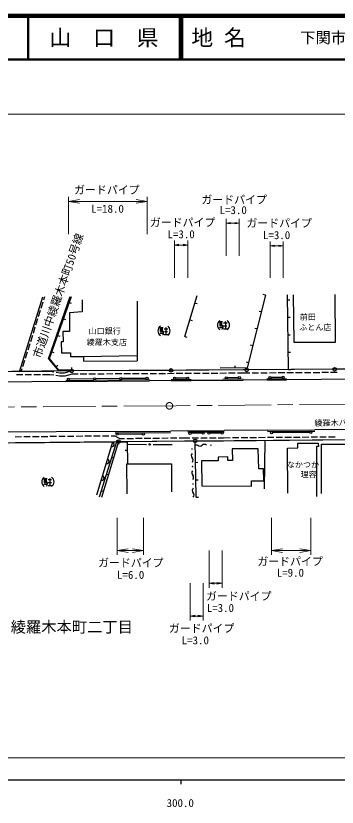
# Model space of a CAD drawing. Units: millimetres at full size, sheet at 1:1000; details may follow other scales. Extents: x 40000 to 680000, y 20000 to 380000.
# Drawn here: x 330183 to 403786, y 198715 to 380000 of the extents above; entities that cross this region are included whole.
import ezdxf
from ezdxf.enums import TextEntityAlignment as Align

# ---------------------------------------------------------------- set-up
doc = ezdxf.new("R2010")
doc.units = ezdxf.units.MM
doc.header["$LTSCALE"] = 1000
doc.linetypes.add('CHAIN', pattern=[18.5, 12, -1.5, 3.5, -1.5])
for name, color, linetype, lineweight in [('M-BGD', 7, 'Continuous', 25), ('M-BMK', 2, 'CHAIN', 13), ('M-BMK-HTXT', 7, 'Continuous', 13), ('M-BMK-ROW', 30, 'Continuous', 25), ('M-STR-HTXT', 7, 'Continuous', 13), ('M-STR-STRC', 7, 'Continuous', 25), ('M-TTL', 2, 'Continuous', 140), ('M-TTL-BAND', 7, 'Continuous', 25), ('M-TTL-LINE', 7, 'Continuous', 50)]:
    doc.layers.add(name, color=color, linetype=linetype, lineweight=lineweight)
doc.layers.add('M-TTL-TXT', color=7, linetype='Continuous')
doc.styles.add('ＭＳ ゴシック', font='')
doc.styles.get('ＭＳ ゴシック').set_extended_font_data('MS Gothic')

# ---------------------------------------------------------------- blocks, each defined once
blk = doc.blocks.new('open_arrow')
at = {"color": 0, "linetype": 'Continuous', "lineweight": -2}
blk.add_lwpolyline([(7.5, 1.25), (0, 0), (7.5, -1.25)], dxfattribs=at)

msp = doc.modelspace()

# ---------------------------------------------------------------- linework, layer by layer
at = {"layer": 'M-BGD'}
for p, q in [((331004, 298482), (336405, 315634)), ((336599, 314946), (336826, 315668)), ((337657, 301454), (342640, 315684)), ((368887, 306560), (371755, 315916)), ((387350, 316041), (386865, 316161)), ((392655, 298951), (392426, 316081)), ((393723, 316091), (393868, 305251)), ((403437, 305256), (403291, 316168)), ((335998, 313038), (336449, 314469)), ((342424, 314343), (342895, 314176)), ((345374, 314905), (345394, 312186)), ((357944, 314601), (358000, 300968)), ((371232, 314209), (371710, 314062)), ((392441, 314950), (392941, 314956)), ((335397, 311131), (335848, 312561)), ((345394, 312186), (342442, 311976)), ((342442, 311976), (342443, 307719)), ((386385, 312159), (385900, 312280)), ((334797, 309223), (335247, 310654)), ((341095, 310570), (341567, 310404)), ((370059, 310385), (370537, 310238)), ((378070, 310005), (378245, 309711)), ((392495, 310950), (392995, 310957)), ((334196, 307315), (334647, 308746)), ((363327, 308611), (363913, 308611)), ((363327, 307673), (363327, 308611)), ((363327, 308320), (363858, 308320)), ((363625, 308611), (363625, 307673)), ((364155, 308320), (364970, 308320)), ((364155, 308320), (364976, 308320)), ((364446, 308675), (364621, 308381)), ((364559, 308320), (364559, 306968)), ((376954, 308767), (376837, 308477)), ((376952, 309941), (377537, 309941)), ((376952, 309003), (376952, 309941)), ((376952, 309650), (377482, 309650)), ((376952, 309355), (377479, 309355)), ((377660, 309003), (376952, 309003)), ((377072, 308768), (377132, 308477)), ((377248, 308767), (377307, 308478)), ((377249, 309941), (377249, 309003)), ((377365, 308767), (377483, 308532)), ((377369, 308301), (377479, 308240)), ((377479, 308240), (377602, 308408)), ((377602, 308408), (377660, 308699)), ((377660, 308699), (377660, 309003)), ((377776, 308298), (378591, 308298)), ((377779, 309650), (378594, 309650)), ((377779, 309650), (378601, 309650)), ((377838, 309003), (378536, 309003)), ((378184, 309650), (378184, 308298)), ((385419, 308277), (384934, 308398)), ((333596, 305408), (334046, 306838)), ((339767, 306797), (340238, 306631)), ((342443, 307719), (340973, 307689)), ((340973, 307689), (341026, 305331)), ((363330, 307437), (363213, 307147)), ((363327, 308026), (363854, 308026)), ((364035, 307673), (363327, 307673)), ((363447, 307439), (363508, 307147)), ((363624, 307437), (363682, 307148)), ((363741, 307437), (363858, 307202)), ((363744, 306972), (363854, 306910)), ((363854, 306910), (363977, 307078)), ((363977, 307078), (364035, 307369)), ((364035, 307369), (364035, 307673)), ((364152, 306968), (364967, 306968)), ((364213, 307673), (364912, 307673)), ((368887, 306560), (369365, 306414)), ((392548, 306950), (393048, 306957)), ((332995, 303500), (333445, 304931)), ((341026, 305331), (340569, 305315)), ((340569, 305315), (340628, 302767)), ((393868, 305251), (403437, 305256)), ((332394, 301592), (332845, 303023)), ((338438, 303024), (338910, 302858)), ((340628, 302767), (342706, 302801)), ((342706, 302801), (342693, 301932)), ((384453, 304395), (383968, 304516)), ((392602, 302951), (393102, 302957)), ((331794, 299685), (332244, 301115)), ((337657, 301454), (340051, 298583)), ((342693, 301932), (345656, 301976)), ((345656, 301976), (357995, 302160)), ((345656, 301976), (345706, 300869)), ((345706, 300869), (358000, 300968)), ((331416, 298486), (331643, 299208)), ((339393, 299644), (339782, 299958)), ((343014, 298932), (343001, 299432)), ((380416, 299310), (380413, 299810)), ((383488, 300514), (383003, 300635)), ((338068, 298540), (300046, 298228)), ((331808, 297739), (330308, 297727)), ((333808, 297755), (332308, 297743)), ((335808, 297772), (334308, 297759)), ((338009, 297790), (336308, 297776)), ((338852, 297649), (338009, 297790)), ((338913, 298399), (338068, 298540)), ((340189, 297426), (339346, 297567)), ((340251, 298176), (339406, 298317)), ((341372, 297426), (340189, 297426)), ((341271, 298176), (340251, 298176)), ((342977, 298645), (341271, 298176)), ((343080, 297896), (341372, 297426)), ((382278, 298876), (342977, 298645)), ((344432, 297904), (343080, 297896)), ((346432, 297916), (344932, 297907)), ((348432, 297927), (346932, 297919)), ((350432, 297939), (348932, 297930)), ((352432, 297951), (350932, 297942)), ((354432, 297963), (352932, 297954)), ((356432, 297974), (354932, 297966)), ((358432, 297986), (356932, 297977)), ((360432, 297998), (358932, 297989)), ((362431, 298010), (360931, 298001)), ((364431, 298022), (362931, 298013)), ((366431, 298033), (364931, 298024)), ((368431, 298045), (366931, 298036)), ((370431, 298057), (368931, 298048)), ((372431, 298069), (370931, 298060)), ((374431, 298080), (372931, 298071)), ((376431, 298092), (374931, 298083)), ((378431, 298104), (376931, 298095)), ((380431, 298116), (378931, 298107)), ((382283, 298126), (380931, 298119)), ((405769, 299045), (382278, 298876)), ((383779, 298137), (382283, 298126)), ((385779, 298152), (384279, 298141)), ((387779, 298166), (386279, 298155)), ((389779, 298180), (388279, 298170)), ((391779, 298195), (390279, 298184)), ((393779, 298209), (392279, 298198)), ((392655, 298951), (393155, 298958)), ((395779, 298224), (394279, 298213)), ((397778, 298238), (396279, 298227)), ((399778, 298252), (398278, 298241)), ((401778, 298267), (400278, 298256)), ((403778, 298281), (402278, 298270)), ((341635, 296459), (360826, 296655)), ((365797, 296679), (370361, 296712)), ((377581, 296743), (382229, 296805)), ((387667, 296855), (392196, 296882)), ((369587, 284665), (377939, 284716)), ((387860, 284811), (398645, 284876)), ((330004, 283590), (331504, 283605)), ((332004, 283610), (333504, 283626)), ((334004, 283631), (335504, 283646)), ((336004, 283651), (337504, 283666)), ((338004, 283671), (339503, 283686)), ((340003, 283691), (341503, 283706)), ((342003, 283711), (343503, 283726)), ((344003, 283731), (345503, 283746)), ((346003, 283751), (347503, 283767)), ((348003, 283772), (349503, 283787)), ((350003, 283792), (351503, 283807)), ((352003, 283812), (352809, 283820)), ((353891, 283177), (352809, 283820)), ((352902, 284472), (365593, 284566)), ((353891, 283177), (355099, 283189)), ((355599, 283195), (357099, 283210)), ((357599, 283216), (359099, 283232)), ((359599, 283237), (361099, 283253)), ((361599, 283258), (363099, 283274)), ((363599, 283279), (365099, 283295)), ((365599, 283300), (367099, 283316)), ((367599, 283321), (368807, 283334)), ((368807, 283334), (370041, 283337)), ((370541, 283339), (372041, 283343)), ((372541, 283344), (374041, 283349)), ((374541, 283350), (376041, 283354)), ((376541, 283356), (377775, 283359)), ((377775, 283359), (379296, 283372)), ((377781, 282659), (425321, 283071)), ((379796, 283377), (381296, 283390)), ((381796, 283394), (383296, 283407)), ((383796, 283411), (385296, 283424)), ((385796, 283429), (387295, 283442)), ((387795, 283446), (389295, 283459)), ((389795, 283463), (391295, 283476)), ((391795, 283481), (393295, 283494)), ((393795, 283498), (395295, 283511)), ((395795, 283515), (397295, 283528)), ((397795, 283533), (399295, 283546)), ((399795, 283550), (401295, 283563)), ((401795, 283567), (403295, 283580)), ((328712, 282177), (352823, 282420)), ((348760, 270294), (352380, 282416)), ((349380, 269783), (353313, 282496)), ((353714, 282475), (349775, 269650)), ((353714, 282475), (353236, 282622)), ((353674, 282343), (353682, 281843)), ((353899, 282477), (368814, 282634)), ((355712, 281836), (360112, 281813)), ((361612, 281805), (366012, 281781)), ((368814, 282634), (377781, 282659)), ((371515, 269709), (371259, 282641)), ((371277, 281707), (371777, 281717)), ((387155, 271676), (387303, 282742)), ((392409, 280950), (394788, 281024)), ((394788, 281024), (394809, 282107)), ((394809, 282107), (399467, 282112)), ((399498, 281358), (399024, 281341)), ((399024, 281341), (399027, 269855)), ((399467, 282112), (399498, 281358)), ((400175, 281836), (407299, 281871)), ((400218, 270546), (400175, 281836)), ((355726, 280412), (355226, 280407)), ((385722, 280833), (379757, 280833)), ((379757, 280833), (379783, 278116)), ((385820, 276191), (385722, 280833)), ((392472, 270669), (392409, 280950)), ((352540, 278651), (352062, 278798)), ((371356, 277708), (371856, 277718)), ((376552, 278066), (372690, 278032)), ((372690, 278032), (372761, 272330)), ((376562, 278900), (376552, 278066)), ((378753, 278943), (376562, 278900)), ((378765, 278144), (378753, 278943)), ((379783, 278116), (378765, 278144)), ((355685, 270516), (355643, 277363)), ((355643, 277363), (365870, 277338)), ((365870, 277338), (365820, 270980)), ((386876, 276197), (385820, 276191)), ((386977, 273451), (386876, 276197)), ((336741, 274045), (337326, 274045)), ((336741, 273107), (336741, 274045)), ((336741, 273754), (337271, 273754)), ((337038, 274045), (337038, 273107)), ((337568, 273754), (338383, 273754)), ((337568, 273754), (338390, 273754)), ((337859, 274110), (338034, 273815)), ((337973, 273754), (337973, 272403)), ((351365, 274827), (350887, 274974)), ((336743, 272871), (336626, 272581)), ((336741, 273460), (337268, 273460)), ((337449, 273107), (336741, 273107)), ((336861, 272873), (336921, 272581)), ((337037, 272871), (337096, 272583)), ((337154, 272871), (337272, 272636)), ((337158, 272406), (337268, 272344)), ((337268, 272344), (337391, 272512)), ((337391, 272512), (337449, 272803)), ((337449, 272803), (337449, 273107)), ((337565, 272403), (338380, 272403)), ((337627, 273107), (338325, 273107)), ((371436, 273708), (371936, 273718)), ((372761, 272330), (384152, 272285)), ((384152, 272285), (384187, 273453)), ((384187, 273453), (386977, 273451)), ((350191, 271004), (349713, 271150)), ((371515, 269709), (372015, 269719))]:
    msp.add_line(p, q, dxfattribs=at)
for points in [[(343014, 298932), (340031, 298853), (337899, 301493), (342897, 315686)], [(387350, 316041), (383192, 299326), (377010, 299291)], [(353674, 282343), (355707, 282378), (355754, 277363)]]:
    msp.add_lwpolyline(points, dxfattribs=at)
for centre, radius in [((360862, 281809), 150), ((374868, 281646), 50), ((370542, 280757), 50), ((370645, 276759), 50), ((370748, 272760), 50)]:
    msp.add_circle(centre, radius, dxfattribs=at)
for centre, radius, start, end in [((377612, 309149), 1264, 123.85503, 236.14497), ((377883, 309149), 1264, 303.85503, 56.14497), ((363987, 307820), 1264, 123.85503, 236.14497), ((364259, 307820), 1264, 303.85503, 56.14497), ((352194, 281792), 500, 253.37048, 73.37048), ((372363, 282150), 725, 226.87634, 314.08198), ((373372, 281109), 725, 46.87634, 134.08198), ((371106, 279271), 725, 137.87302, 225.07866), ((351049, 277959), 500, 253.37048, 73.37048), ((370082, 278245), 725, 317.87302, 45.07866), ((371209, 275273), 725, 137.87302, 225.07866), ((337401, 273254), 1264, 123.85503, 236.14497), ((337672, 273254), 1264, 303.85503, 56.14497), ((349905, 274126), 500, 253.37048, 73.37048), ((370185, 274246), 725, 317.87302, 45.07866), ((371312, 271274), 725, 137.87302, 225.07866), ((370288, 270247), 725, 317.87302, 45.07866)]:
    msp.add_arc(centre, radius, start, end, dxfattribs=at)
at = {"layer": 'M-BMK'}
for p, q in [((366909, 290667), (287598, 290084)), ((425631, 291237), (366909, 290667))]:
    msp.add_line(p, q, dxfattribs=at)
msp.add_circle((365369, 290656), 750, dxfattribs=at)
at = {"layer": 'M-BMK-ROW'}
for points in [[(566339, 296113), (557276, 297685), (552310, 298399), (545863, 299126), (530479, 299894), (529340, 300001), (492385, 299588), (440084, 299109), (425836, 299040), (403203, 299027), (383077, 298882), (365726, 298779), (342977, 298645), (294726, 298160), (263435, 297733), (240914, 297587), (204405, 297283), (194855, 297205), (174860, 297081), (151341, 296843), (128189, 296587), (99732, 296467)], [(298586, 281973), (353714, 282475), (371259, 282641), (424805, 283067), (430955, 283125), (439493, 283167), (470693, 283350), (502730, 283629), (517143, 283696), (532128, 283603), (541776, 282998), (555727, 281306), (561653, 280392), (563994, 279950)]]:
    msp.add_lwpolyline(points, dxfattribs=at)
for centre in [(365726, 298779), (383077, 298882), (403203, 299027), (342977, 298645), (353714, 282475), (371259, 282641)]:
    msp.add_circle(centre, 400, dxfattribs=at)
at = {"layer": 'M-STR-HTXT'}
for p, q in [((65290, 357500), (529340, 357500)), ((342232, 330000), (342232, 338500)), ((342232, 337500), (360231, 337500)), ((360231, 330000), (360231, 338500)), ((378377, 325000), (378377, 333500)), ((378377, 332500), (381376, 332500)), ((381376, 325000), (381376, 333500)), ((366544, 320000), (366544, 328500)), ((369544, 320000), (369544, 328500)), ((388415, 320000), (388415, 328297)), ((391415, 320000), (391415, 328297)), ((366544, 327500), (369544, 327500)), ((388415, 327297), (391415, 327297)), ((353404, 265000), (353404, 256500)), ((359404, 265000), (359404, 256500)), ((388761, 265000), (388761, 256500)), ((397761, 265000), (397761, 256500)), ((353404, 257500), (359404, 257500)), ((374441, 257500), (374441, 249000)), ((377441, 257500), (377441, 249000)), ((388761, 257500), (397761, 257500)), ((370089, 250000), (370089, 241500)), ((373089, 250000), (373089, 241500)), ((374441, 250000), (377441, 250000)), ((370089, 242500), (373089, 242500)), ((65465, 210000), (563994, 210000))]:
    msp.add_line(p, q, dxfattribs=at)
at = {"layer": 'M-STR-STRC'}
for p, q in [((341637, 296209), (322057, 296048)), ((341637, 296209), (360828, 296405)), ((347982, 296823), (342482, 296767)), ((353981, 296885), (348482, 296829)), ((359981, 296946), (354481, 296890)), ((365799, 296429), (360828, 296405)), ((365799, 296429), (370363, 296463)), ((369294, 297005), (366794, 296986)), ((377584, 296493), (370363, 296463)), ((377584, 296493), (382232, 296555)), ((381126, 297090), (378627, 297057)), ((387668, 296605), (382232, 296555)), ((387668, 296605), (392197, 296632)), ((391165, 297176), (388665, 297161)), ((409620, 296782), (392197, 296632)), ((352900, 284772), (318448, 284553)), ((352900, 284772), (365591, 284866)), ((369585, 284965), (365591, 284866)), ((369585, 284965), (377937, 285016)), ((387858, 285111), (377937, 285016)), ((387858, 285111), (398644, 285176)), ((411627, 285298), (398644, 285176)), ((353654, 284178), (359154, 284218)), ((372839, 284385), (370339, 284369)), ((377191, 284412), (374691, 284396)), ((397511, 284569), (389011, 284518))]:
    msp.add_line(p, q, dxfattribs=at)
for centre in [(381376, 297094), (388415, 297160), (391415, 297177), (342232, 296765), (348232, 296826), (354231, 296887), (360231, 296949), (366544, 296984), (369544, 297007), (378377, 297054), (370089, 284368), (373089, 284386), (374441, 284395), (377441, 284413), (388761, 284517), (397761, 284570), (353404, 284176), (359404, 284220)]:
    msp.add_circle(centre, 250, dxfattribs=at)
at = {"layer": 'M-TTL'}
msp.add_line((680000, 380000), (40000, 380000), dxfattribs=at)
at = {"layer": 'M-TTL-BAND'}
for p, q in [((40000, 205000), (579000, 205000)), ((368000, 205000), (368000, 204000))]:
    msp.add_line(p, q, dxfattribs=at)
at = {"layer": 'M-TTL-LINE'}
for p, q in [((333000, 380000), (333000, 370000)), ((367750, 380000), (367750, 370000)), ((368250, 380000), (368250, 370000)), ((40000, 370000), (680000, 370000))]:
    msp.add_line(p, q, dxfattribs=at)

# ---------------------------------------------------------------- block references
at = {"layer": 'M-STR-HTXT'}
for p, xscale, yscale in [((342232, 337500), 333, 333), ((378377, 332500), 133, 133), ((366544, 327500), 133, 133), ((388415, 327297), 133, 133), ((353404, 257500), 333, 333), ((388761, 257500), 333, 333), ((374441, 250000), 160, 160), ((370089, 242500), 160, 160)]:
    msp.add_blockref('open_arrow', p, dxfattribs=dict(at, xscale=xscale, yscale=yscale))
at = {"layer": 'M-STR-HTXT', "rotation": 180}
for p, xscale, yscale in [((360231, 337500), 333, 333), ((381376, 332500), 133, 133), ((369544, 327500), 133, 133), ((391415, 327297), 133, 133), ((359404, 257500), 333, 333), ((397761, 257500), 333, 333), ((377441, 250000), 160, 160), ((373089, 242500), 160, 160)]:
    msp.add_blockref('open_arrow', p, dxfattribs=dict(at, xscale=xscale, yscale=yscale))

# ---------------------------------------------------------------- texts
at = {"layer": 'M-BGD', "style": 'ＭＳ ゴシック'}
for s, p in [('前田', (397070, 311010)), ('山口銀行', (350525, 307793)), ('ふとん店', (398795, 308637)), ('綾羅木支店', (351022, 305213)), ('なかつか', (395939, 277164)), ('理容', (397250, 274937))]:
    msp.add_text(s, height=1320, dxfattribs=at).set_placement(p, align=Align.MIDDLE_CENTER)
msp.add_text('綾羅木バス停', height=1320, rotation=0.602, dxfattribs=at).set_placement((404143, 286773), align=Align.MIDDLE_CENTER)
at = {"layer": 'M-BMK-HTXT', "style": 'ＭＳ ゴシック'}
msp.add_text('市道川中綾羅木本町50号線', height=1833, rotation=70.698, dxfattribs=at).set_placement((339900, 315902), align=Align.MIDDLE_CENTER)
msp.add_text('綾羅木本町二丁目', height=2566, dxfattribs=at).set_placement((343000, 240000), align=Align.MIDDLE_CENTER)
at = {"layer": 'M-STR-HTXT', "style": 'ＭＳ ゴシック'}
for p in [(351031, 340112), (380189, 337877), (368381, 332659), (390500, 332500), (356519, 254684), (393000, 255000), (381244, 247043), (372737, 239677)]:
    msp.add_text('ガードパイプ', height=1833, dxfattribs=at).set_placement(p, align=Align.MIDDLE_CENTER)
for s, p in [('L=18.0', (351193, 334342)), ('L=3.0', (379973, 334030)), ('L=3.0', (368044, 328500)), ('L=3.0', (389915, 328297)), ('L=6.0', (356483, 250478)), ('L=9.0', (393070, 250961)), ('L=3.0', (377038, 242891)), ('L=3.0', (371299, 235471))]:
    msp.add_text(s, height=1833, dxfattribs=at).set_placement(p, align=Align.BOTTOM_CENTER)
at = {"layer": 'M-TTL-BAND', "style": 'ＭＳ ゴシック'}
msp.add_text('300.0', height=1833, dxfattribs=at).set_placement((367844, 198195), align=Align.BOTTOM_CENTER)
at = {"layer": 'M-TTL-TXT', "style": 'ＭＳ ゴシック'}
msp.add_text('山\u3000口\u3000県', height=3666, dxfattribs=at).set_placement((350375, 375000), align=Align.MIDDLE_CENTER)
for s, height, p in [('地 名', 3666, (370380, 375000)), ('下関市綾羅木本町一丁目・二丁目・三丁目・四丁目・五丁目', 2566, (395324, 375000))]:
    msp.add_text(s, height=height, dxfattribs=at).set_placement(p, align=Align.MIDDLE_LEFT)

doc.saveas('drawing.dxf')
